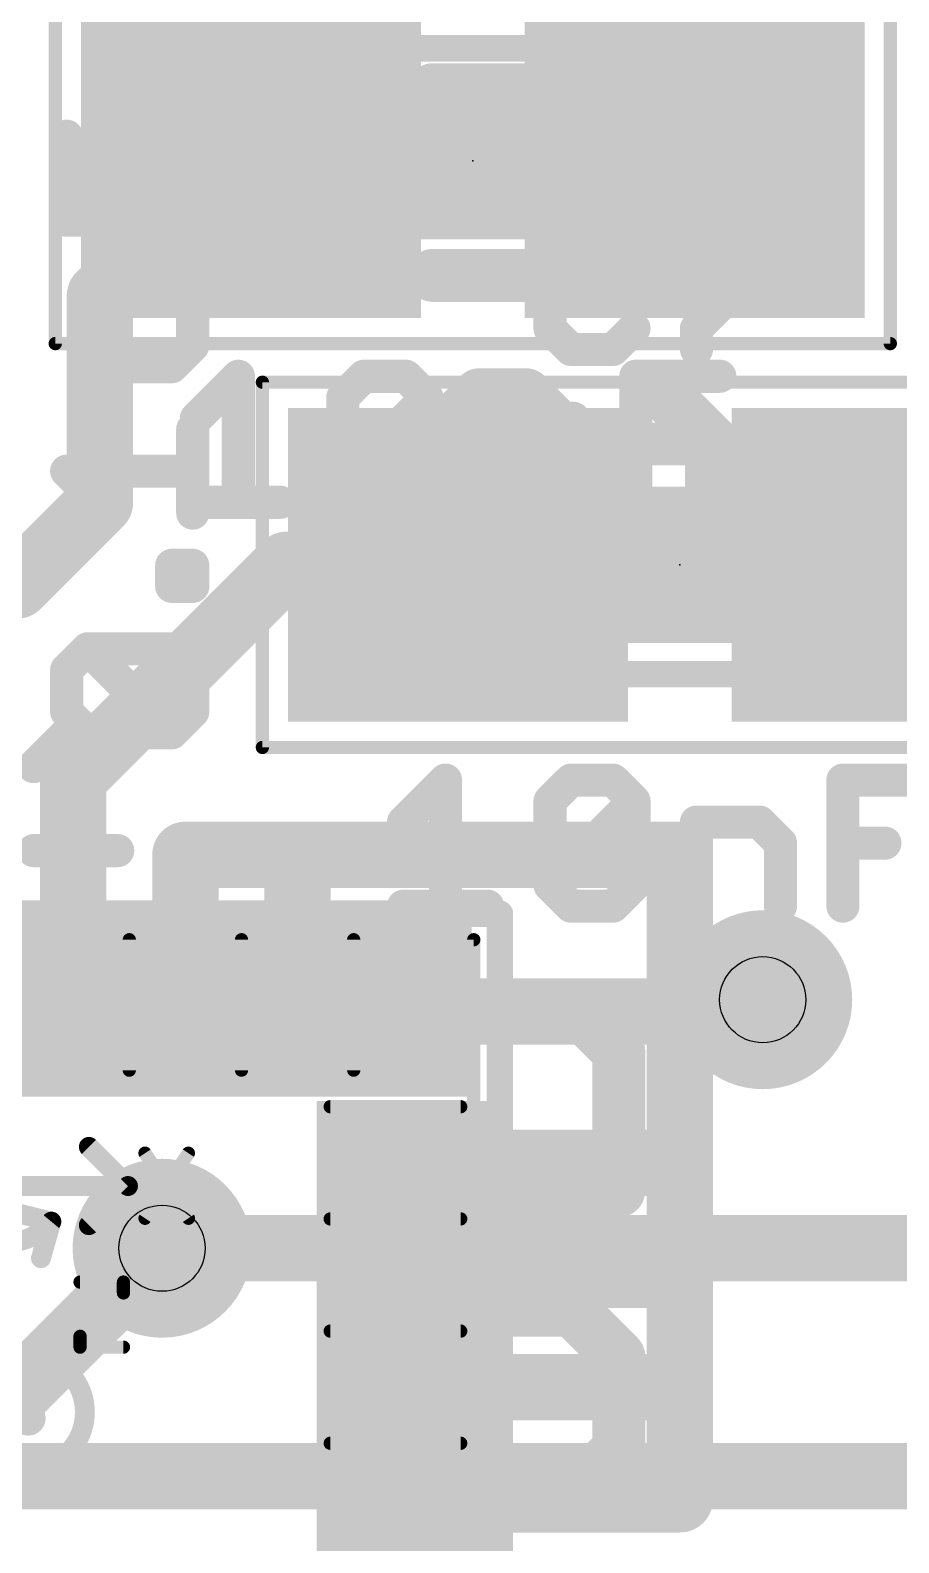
# Model space of a CAD drawing. Extents: x -44 to 63, y -21 to 59.
# Drawn here: x 12.75 to 16.08, y 18.24 to 24.04 of the extents above; entities that cross this region are included whole.
import ezdxf

# ---------------------------------------------------------------- set-up
doc = ezdxf.new("R2010")
doc.units = 0
for name, color, linetype in [('1', 12, 'CONTINUOUS'), ('16', 132, 'CONTINUOUS'), ('18', 110, 'CONTINUOUS'), ('21', 41, 'CONTINUOUS'), ('22', 40, 'CONTINUOUS'), ('23', 53, 'CONTINUOUS'), ('25', 253, 'CONTINUOUS'), ('27', 253, 'CONTINUOUS'), ('29', 253, 'CONTINUOUS'), ('31', 253, 'CONTINUOUS'), ('35', 253, 'CONTINUOUS'), ('39', 12, 'CONTINUOUS'), ('41', 12, 'CONTINUOUS'), ('44', 253, 'CONTINUOUS'), ('51', 53, 'CONTINUOUS')]:
    doc.layers.add(name, color=color, linetype=linetype)

# ---------------------------------------------------------------- blocks, each defined once
blk = doc.blocks.new('RECT')
blk.add_solid([(-0.5, -0.5), (0.5, -0.5), (-0.5, 0.5), (0.5, 0.5)])
blk = doc.blocks.new('ROUNDV')
at = {"const_width": 0.5}
blk.add_lwpolyline([(0, -0.25, 1), (0, 0.25, 1), (0, -0.25)], format="xyb", dxfattribs=at)

msp = doc.modelspace()

# ---------------------------------------------------------------- linework, layer by layer
at = {"layer": '1'}
for points, const_width in [([(13.1763, 24.4475), (13.1763, 23.8125)], 0.4064), ([(13.1763, 23.8125), (13.4541, 23.5347)], 0.4064), ([(13.4541, 23.5347), (13.5963, 23.5347)], 0.4064), ([(13.5334, 23.5347), (13.0175, 23.0188)], 0.254), ([(13.5963, 23.5347), (13.5334, 23.5347)], 0.254), ([(13.0175, 23.0188), (13.0175, 22.225)], 0.254), ([(13.0175, 22.225), (12.7, 21.9075)], 0.254), ([(13.7319, 21.9869), (12.915, 21.17)], 0.254), ([(14.39, 21.9869), (13.7319, 21.9869)], 0.254), ([(12.7, 21.9075), (12.12, 21.9075)], 0.254), ([(12.915, 21.17), (12.915, 20.275)], 0.254), ([(13.775, 20.8756), (13.345, 20.8756)], 0.254), ([(13.345, 20.275), (13.345, 20.8756)], 0.254), ([(13.775, 20.275), (13.775, 20.8756)], 0.254), ([(13.775, 20.8756), (15.24, 20.8756)], 0.254), ([(15.24, 20.8756), (15.24, 20.275)], 0.254), ([(14.205, 20.275), (15.24, 20.275)], 0.254), ([(15.24, 20.275), (15.24, 19.695)], 0.254), ([(14.175, 19.695), (15.24, 19.695)], 0.254), ([(15.24, 19.695), (15.24, 19.265)], 0.254), ([(12.6206, 18.7325), (13.2556, 19.3675)], 0.254), ([(14.175, 19.265), (15.24, 19.265)], 0.254), ([(15.24, 19.265), (15.24, 18.835)], 0.254), ([(14.175, 18.835), (15.24, 18.835)], 0.254), ([(15.24, 18.405), (15.24, 18.835)], 0.254), ([(14.175, 18.405), (15.24, 18.405)], 0.254)]:
    msp.add_lwpolyline(points, dxfattribs=dict(at, const_width=const_width))
for points, const_width in [([(13.2481, 23.8843, 1), (13.1044, 23.7407)], 0.2032), ([(13.0747, 23.8125, 1), (13.2779, 23.8125)], 0.2032), ([(13.4541, 23.6363, 1), (13.4541, 23.4331)], 0.2032), ([(13.5963, 23.4331, 1), (13.5963, 23.6363)], 0.2032), ([(13.3822, 23.4628, 1), (13.5259, 23.6065)], 0.2032), ([(13.5334, 23.5982, 1), (13.5334, 23.4712)], 0.127), ([(13.5783, 23.4898, 1), (13.4885, 23.5796)], 0.127), ([(13.5963, 23.4712, 1), (13.5963, 23.5982)], 0.127), ([(13.081, 23.0188, 1), (12.954, 23.0188)], 0.127), ([(12.9726, 23.0637, 1), (13.0624, 22.9738)], 0.127), ([(13.0624, 22.1801, 1), (12.9726, 22.2699)], 0.127), ([(12.954, 22.225, 1), (13.081, 22.225)], 0.127), ([(13.7319, 22.0504, 1), (13.7319, 21.9234)], 0.127), ([(13.7768, 21.942, 1), (13.687, 22.0318)], 0.127), ([(14.39, 21.9234, 1), (14.39, 22.0504)], 0.127), ([(12.7, 21.844, 1), (12.7, 21.971)], 0.127), ([(12.6551, 21.9524, 1), (12.7449, 21.8626)], 0.127), ([(12.9785, 21.17, 1), (12.8515, 21.17)], 0.127), ([(12.8701, 21.2149, 1), (12.9599, 21.1251)], 0.127), ([(13.345, 20.9391, 1), (13.345, 20.8121)], 0.127), ([(13.4085, 20.8756, 1), (13.2815, 20.8756)], 0.127), ([(13.8385, 20.8756, 1), (13.7115, 20.8756)], 0.127), ([(13.775, 20.9391, 1), (13.775, 20.8121)], 0.127), ([(13.775, 20.8121, 1), (13.775, 20.9391)], 0.127), ([(15.3035, 20.8756, 1), (15.1765, 20.8756)], 0.127), ([(15.24, 20.8121, 1), (15.24, 20.9391)], 0.127), ([(14.205, 20.3385, 1), (14.205, 20.2115)], 0.127), ([(15.3035, 20.275, 1), (15.1765, 20.275)], 0.127), ([(15.24, 20.2115, 1), (15.24, 20.3385)], 0.127), ([(12.8515, 20.275, 1), (12.9785, 20.275)], 0.127), ([(13.2815, 20.275, 1), (13.4085, 20.275)], 0.127), ([(13.7115, 20.275, 1), (13.8385, 20.275)], 0.127), ([(15.1765, 20.275, 1), (15.3035, 20.275)], 0.127), ([(14.175, 19.7585, 1), (14.175, 19.6315)], 0.127), ([(15.3035, 19.695, 1), (15.1765, 19.695)], 0.127), ([(15.24, 19.6315, 1), (15.24, 19.7585)], 0.127), ([(15.1765, 19.695, 1), (15.3035, 19.695)], 0.127), ([(13.3005, 19.3226, 1), (13.2107, 19.4124)], 0.127), ([(14.175, 19.3285, 1), (14.175, 19.2015)], 0.127), ([(15.3035, 19.265, 1), (15.1765, 19.265)], 0.127), ([(15.24, 19.2015, 1), (15.24, 19.3285)], 0.127), ([(15.1765, 19.265, 1), (15.3035, 19.265)], 0.127), ([(14.175, 18.8985, 1), (14.175, 18.7715)], 0.127), ([(15.3035, 18.835, 1), (15.1765, 18.835)], 0.127), ([(15.24, 18.7715, 1), (15.24, 18.8985)], 0.127), ([(15.1765, 18.835, 1), (15.3035, 18.835)], 0.127), ([(14.175, 18.4685, 1), (14.175, 18.3415)], 0.127), ([(15.24, 18.3415, 1), (15.24, 18.4685)], 0.127), ([(15.1765, 18.405, 1), (15.3035, 18.405)], 0.127)]:
    msp.add_lwpolyline(points, format="xyb", dxfattribs=dict(at, const_width=const_width))
at = {"layer": '16', "const_width": 0.254}
for points in [[(19.05, 21.3519), (16.1925, 18.4944)], [(13.2556, 19.3675), (16.2719, 19.3675)], [(12.6206, 18.4944), (16.1925, 18.4944)]]:
    msp.add_lwpolyline(points, dxfattribs=at)
at = {"layer": '16', "const_width": 0.127}
for points in [[(13.2556, 19.431, 1), (13.2556, 19.304)], [(16.1476, 18.5393, 1), (16.2374, 18.4495)]]:
    msp.add_lwpolyline(points, format="xyb", dxfattribs=at)
at = {"layer": '21', "const_width": 0.1016}
for points in [[(10.85, 20.65), (14.55, 20.65)], [(14.55, 20.65), (14.55, 17.45)]]:
    msp.add_lwpolyline(points, dxfattribs=at)
at = {"layer": '21', "const_width": 0.0508}
for points in [[(14.5754, 20.65, 1), (14.5246, 20.65)], [(14.55, 20.6246, 1), (14.55, 20.6754)]]:
    msp.add_lwpolyline(points, format="xyb", dxfattribs=at)
at = {"layer": '22', "const_width": 0.2032}
for points in [[(14.8277, 23.808), (14.2939, 23.808)], [(15.0057, 23.6301), (14.8277, 23.808)], [(15.0057, 23.2742), (15.0057, 23.6301)], [(14.8277, 23.0962), (15.0057, 23.2742)], [(15.3616, 23.0962), (14.2939, 23.0962)], [(14.4718, 22.6386), (14.2939, 22.4607)], [(14.6498, 22.6386), (14.4718, 22.6386)], [(14.8277, 22.4607), (14.6498, 22.6386)], [(15.1836, 22.6386), (15.3616, 22.4607)], [(14.2939, 22.4607), (14.2939, 22.1048)], [(14.8277, 22.1048), (14.8277, 22.4607)], [(15.3616, 22.4607), (15.3616, 22.1048)], [(14.2939, 22.1048), (14.4718, 21.9268)], [(15.0057, 21.9268), (14.8277, 22.1048)], [(15.3616, 22.1048), (15.1836, 21.9268)], [(15.1836, 21.9268), (15.0057, 21.9268)], [(14.8277, 20.2999), (14.2939, 20.2999)], [(15.0057, 20.1219), (14.8277, 20.2999)], [(15.0057, 19.588), (15.0057, 20.1219)], [(14.2939, 19.588), (15.0057, 19.588)], [(14.2939, 18.9525), (14.4718, 19.1305)], [(14.4718, 19.1305), (14.8277, 19.1305)], [(14.8277, 19.1305), (15.0057, 18.9525)], [(14.2939, 18.5966), (14.2939, 18.9525)], [(15.0057, 18.9525), (15.0057, 18.5966)], [(14.4718, 18.4186), (14.2939, 18.5966)], [(15.0057, 18.5966), (14.8277, 18.4186)], [(14.8277, 18.4186), (14.4718, 18.4186)]]:
    msp.add_lwpolyline(points, dxfattribs=at)
at = {"layer": '22', "const_width": 0.1016}
for points in [[(14.2939, 23.8588, 1), (14.2939, 23.7572)], [(14.8636, 23.844, 1), (14.7918, 23.7721)], [(14.8277, 23.7572, 1), (14.8277, 23.8588)], [(15.0565, 23.6301, 1), (14.9549, 23.6301)], [(14.9697, 23.5942, 1), (15.0416, 23.666)], [(15.0416, 23.2383, 1), (14.9697, 23.3101)], [(14.9549, 23.2742, 1), (15.0565, 23.2742)], [(14.2939, 23.147, 1), (14.2939, 23.0454)], [(15.3616, 23.0454, 1), (15.3616, 23.147)], [(14.7918, 23.1322, 1), (14.8636, 23.0603)], [(14.4718, 22.6894, 1), (14.4718, 22.5878)], [(14.5077, 22.6027, 1), (14.4359, 22.6746)], [(14.6857, 22.6746, 1), (14.6138, 22.6027)], [(14.6498, 22.5878, 1), (14.6498, 22.6894)], [(15.2195, 22.6746, 1), (15.1477, 22.6027)], [(14.3447, 22.4607, 1), (14.2431, 22.4607)], [(14.8785, 22.4607, 1), (14.7769, 22.4607)], [(15.4124, 22.4607, 1), (15.3108, 22.4607)], [(14.2579, 22.4966, 1), (14.3298, 22.4248)], [(14.7918, 22.4248, 1), (14.8636, 22.4966)], [(15.3256, 22.4248, 1), (15.3975, 22.4966)], [(14.3298, 22.1407, 1), (14.2579, 22.0689)], [(14.8636, 22.1407, 1), (14.7918, 22.0689)], [(15.3975, 22.0689, 1), (15.3256, 22.1407)], [(14.2431, 22.1048, 1), (14.3447, 22.1048)], [(14.7769, 22.1048, 1), (14.8785, 22.1048)], [(15.3108, 22.1048, 1), (15.4124, 22.1048)], [(14.4359, 21.8909, 1), (14.5077, 21.9628)], [(15.0057, 21.9776, 1), (15.0057, 21.876)], [(14.9697, 21.8909, 1), (15.0416, 21.9628)], [(15.1477, 21.9628, 1), (15.2195, 21.8909)], [(15.1836, 21.876, 1), (15.1836, 21.9776)], [(14.2939, 20.3507, 1), (14.2939, 20.2491)], [(14.8636, 20.3358, 1), (14.7918, 20.2639)], [(14.8277, 20.2491, 1), (14.8277, 20.3507)], [(15.0565, 20.1219, 1), (14.9549, 20.1219)], [(14.9697, 20.086, 1), (15.0416, 20.1578)], [(14.2939, 19.6388, 1), (14.2939, 19.5372)], [(15.0057, 19.5372, 1), (15.0057, 19.6388)], [(14.9549, 19.588, 1), (15.0565, 19.588)], [(14.4718, 19.1813, 1), (14.4718, 19.0797)], [(14.5077, 19.0945, 1), (14.4359, 19.1664)], [(14.8636, 19.1664, 1), (14.7918, 19.0945)], [(14.8277, 19.0797, 1), (14.8277, 19.1813)], [(14.2579, 18.9884, 1), (14.3298, 18.9166)], [(14.3447, 18.9525, 1), (14.2431, 18.9525)], [(15.0565, 18.9525, 1), (14.9549, 18.9525)], [(14.9697, 18.9166, 1), (15.0416, 18.9884)], [(14.3298, 18.6325, 1), (14.2579, 18.5607)], [(15.0416, 18.5607, 1), (14.9697, 18.6325)], [(14.2431, 18.5966, 1), (14.3447, 18.5966)], [(14.9549, 18.5966, 1), (15.0565, 18.5966)], [(14.4718, 18.4694, 1), (14.4718, 18.3679)], [(14.4359, 18.3827, 1), (14.5077, 18.4546)], [(14.7918, 18.4546, 1), (14.8636, 18.3827)], [(14.8277, 18.3679, 1), (14.8277, 18.4694)]]:
    msp.add_lwpolyline(points, format="xyb", dxfattribs=at)
at = {"layer": '23'}
for p in [(14.4463, 23.5347), (15.24, 21.9869)]:
    msp.add_point(p, dxfattribs=at)
at = {"layer": '25', "const_width": 0.127}
for points in [[(14.8227, 23.2954), (14.7422, 23.2149)], [(14.9837, 23.2954), (14.8227, 23.2954)], [(15.0642, 23.2149), (14.9837, 23.2954)], [(15.3035, 23.2954), (15.6255, 23.2954)], [(15.6255, 23.2954), (15.6255, 23.2149)], [(14.7422, 23.2149), (14.7422, 22.8929)], [(15.6255, 23.2149), (15.3035, 22.8929)], [(14.7422, 22.8929), (14.8227, 22.8124)], [(14.9837, 22.8124), (15.0642, 22.8929)], [(15.3035, 22.8929), (15.3035, 22.8124)], [(14.8227, 22.8124), (14.9837, 22.8124)], [(12.7635, 21.2135), (12.9245, 21.3745)], [(12.9245, 21.3745), (12.9245, 20.8915)], [(12.7635, 20.8915), (13.0855, 20.8915)]]:
    msp.add_lwpolyline(points, dxfattribs=at)
at = {"layer": '25', "const_width": 0.0635}
for points in [[(14.8227, 23.3271, 1), (14.8227, 23.2636)], [(14.8451, 23.2729, 1), (14.8002, 23.3178)], [(15.0061, 23.3178, 1), (14.9612, 23.2729)], [(14.9837, 23.2636, 1), (14.9837, 23.3271)], [(15.3035, 23.3271, 1), (15.3035, 23.2636)], [(15.6573, 23.2954, 1), (15.5938, 23.2954)], [(15.6255, 23.2636, 1), (15.6255, 23.3271)], [(14.7739, 23.2149, 1), (14.7104, 23.2149)], [(14.7197, 23.2373, 1), (14.7646, 23.1924)], [(15.0417, 23.1924, 1), (15.0866, 23.2373)], [(15.5938, 23.2149, 1), (15.6573, 23.2149)], [(15.648, 23.1924, 1), (15.6031, 23.2373)], [(14.7646, 22.9153, 1), (14.7197, 22.8704)], [(15.0866, 22.8704, 1), (15.0417, 22.9153)], [(15.3353, 22.8929, 1), (15.2718, 22.8929)], [(14.7104, 22.8929, 1), (14.7739, 22.8929)], [(15.281, 22.9153, 1), (15.326, 22.8704)], [(14.8227, 22.8441, 1), (14.8227, 22.7806)], [(14.8002, 22.7899, 1), (14.8451, 22.8348)], [(14.9612, 22.8348, 1), (15.0061, 22.7899)], [(14.9837, 22.7806, 1), (14.9837, 22.8441)], [(15.2718, 22.8124, 1), (15.3353, 22.8124)], [(12.9563, 21.3745, 1), (12.8928, 21.3745)], [(12.947, 21.3521, 1), (12.9021, 21.397)], [(12.741, 21.236, 1), (12.786, 21.1911)], [(12.7635, 20.9232, 1), (12.7635, 20.8598)], [(13.0855, 20.8598, 1), (13.0855, 20.9232)], [(12.8928, 20.8915, 1), (12.9563, 20.8915)]]:
    msp.add_lwpolyline(points, format="xyb", dxfattribs=at)
at = {"layer": '27', "const_width": 0.0635}
for points in [[(12.9218, 23.6296, 1), (12.8583, 23.6296)], [(13.1633, 23.4686, 1), (13.0998, 23.4686)], [(12.8901, 23.3394, 1), (12.8901, 23.2759)], [(13.3731, 23.2759, 1), (13.3731, 23.3394)], [(12.8583, 23.3076, 1), (12.9218, 23.3076)], [(13.0998, 23.3076, 1), (13.1633, 23.3076)], [(13.0511, 23.1001, 1), (13.0511, 23.0366)], [(13.4049, 23.0683, 1), (13.3414, 23.0683)], [(13.3731, 23.0366, 1), (13.3731, 23.1001)], [(13.3414, 22.8268, 1), (13.4049, 22.8268)], [(13.3956, 22.8044, 1), (13.3506, 22.8493)], [(13.0511, 22.7781, 1), (13.0511, 22.7146)], [(13.2701, 22.7688, 1), (13.3151, 22.7239)], [(13.2926, 22.7146, 1), (13.2926, 22.7781)], [(13.5799, 22.7096, 1), (13.5164, 22.7096)], [(13.5706, 22.6871, 1), (13.5257, 22.7321)], [(14.0289, 22.7414, 1), (14.0289, 22.6779)], [(14.0514, 22.6871, 1), (14.0065, 22.7321)], [(14.2124, 22.7321, 1), (14.1675, 22.6871)], [(14.1899, 22.6779, 1), (14.1899, 22.7414)], [(15.1028, 22.7096, 1), (15.0393, 22.7096)], [(15.0711, 22.7414, 1), (15.0711, 22.6779)], [(15.3931, 22.6779, 1), (15.3931, 22.7414)], [(13.9802, 22.6291, 1), (13.9167, 22.6291)], [(13.926, 22.6515, 1), (13.9709, 22.6066)], [(14.3022, 22.6291, 1), (14.2387, 22.6291)], [(14.2929, 22.6066, 1), (14.248, 22.6515)], [(14.248, 22.6066, 1), (14.2929, 22.6515)], [(14.5415, 22.5486, 1), (14.478, 22.5486)], [(14.8635, 22.5486, 1), (14.8, 22.5486)], [(13.4049, 22.507, 1), (13.3414, 22.507)], [(13.3647, 22.571, 1), (13.4096, 22.5261)], [(15.0711, 22.4998, 1), (15.0711, 22.4363)], [(15.2321, 22.4363, 1), (15.2321, 22.4998)], [(12.9125, 22.3685, 1), (12.8676, 22.3236)], [(12.8901, 22.3778, 1), (12.8901, 22.3143)], [(13.3731, 22.3143, 1), (13.3731, 22.3778)], [(13.9709, 22.3295, 1), (13.926, 22.2846)], [(13.926, 22.3295, 1), (13.9709, 22.2846)], [(13.9167, 22.3071, 1), (13.9802, 22.3071)], [(14.2387, 22.3071, 1), (14.3022, 22.3071)], [(14.2929, 22.2846, 1), (14.248, 22.3295)], [(14.5322, 22.3295, 1), (14.4873, 22.2846)], [(14.478, 22.3071, 1), (14.5415, 22.3071)], [(13.3871, 22.2583, 1), (13.3871, 22.1948)], [(13.7091, 22.1948, 1), (13.7091, 22.2583)], [(14.0289, 22.2583, 1), (14.0289, 22.1948)], [(14.0065, 22.2041, 1), (14.0514, 22.249)], [(14.1675, 22.249, 1), (14.2124, 22.2041)], [(14.1899, 22.1948, 1), (14.1899, 22.2583)], [(14.5902, 22.2583, 1), (14.5902, 22.1948)], [(14.5678, 22.2041, 1), (14.6127, 22.249)], [(14.8318, 22.1948, 1), (14.8318, 22.2583)], [(13.0286, 22.1626, 1), (13.0735, 22.2075)], [(13.3414, 22.185, 1), (13.4049, 22.185)], [(13.5164, 22.2266, 1), (13.5799, 22.2266)], [(14.8, 22.2266, 1), (14.8635, 22.2266)], [(15.0393, 22.2266, 1), (15.1028, 22.2266)], [(13.3244, 21.9849, 1), (13.2608, 21.9849)], [(13.2926, 22.0166, 1), (13.2926, 21.9531)], [(13.4049, 21.9849, 1), (13.3414, 21.9849)], [(13.3731, 21.9531, 1), (13.3731, 22.0166)], [(13.2608, 21.9044, 1), (13.3244, 21.9044)], [(13.2926, 21.9361, 1), (13.2926, 21.8726)], [(13.3414, 21.9044, 1), (13.4049, 21.9044)], [(13.3731, 21.8726, 1), (13.3731, 21.9361)], [(12.9706, 21.6968, 1), (12.9706, 21.6333)], [(12.993, 21.6875, 1), (12.9481, 21.6426)], [(12.993, 21.6426, 1), (12.9481, 21.6875)], [(13.3151, 21.6875, 1), (13.2701, 21.6426)], [(13.2926, 21.6333, 1), (13.2926, 21.6968)], [(12.9218, 21.5846, 1), (12.8583, 21.5846)], [(12.8676, 21.607, 1), (12.9125, 21.5621)], [(13.4049, 21.5846, 1), (13.3414, 21.5846)], [(13.3506, 21.5621, 1), (13.3956, 21.607)], [(12.8583, 21.4236, 1), (12.9218, 21.4236)], [(12.9125, 21.446, 1), (12.8676, 21.4011)], [(13.3414, 21.4236, 1), (13.4049, 21.4236)], [(13.3956, 21.4011, 1), (13.3506, 21.446)], [(12.9706, 21.3748, 1), (12.9706, 21.3113)], [(12.9481, 21.3206, 1), (12.993, 21.3655)], [(13.2701, 21.3655, 1), (13.3151, 21.3206)], [(13.2701, 21.3206, 1), (13.3151, 21.3655)], [(13.2926, 21.3113, 1), (13.2926, 21.3748)], [(14.3736, 21.1618, 1), (14.3101, 21.1618)], [(14.3643, 21.1393, 1), (14.3194, 21.1842)], [(14.8227, 21.1935, 1), (14.8227, 21.13)], [(14.8451, 21.1393, 1), (14.8002, 21.1842)], [(15.0061, 21.1842, 1), (14.9612, 21.1393)], [(14.9837, 21.13, 1), (14.9837, 21.1935)], [(15.8648, 21.1935, 1), (15.8648, 21.13)], [(15.8966, 21.1618, 1), (15.8331, 21.1618)], [(14.7739, 21.0813, 1), (14.7104, 21.0813)], [(14.7197, 21.1037, 1), (14.7646, 21.0588)], [(15.0959, 21.0813, 1), (15.0324, 21.0813)], [(15.0866, 21.0588, 1), (15.0417, 21.1037)], [(15.0417, 21.0588, 1), (15.0866, 21.1037)], [(14.1584, 21.0232, 1), (14.2033, 20.9783)], [(15.3352, 21.0008, 1), (15.2717, 21.0008)], [(15.3035, 21.0325, 1), (15.3035, 20.969)], [(15.5675, 21.0232, 1), (15.5226, 20.9783)], [(15.545, 20.969, 1), (15.545, 21.0325)], [(15.6573, 20.9203, 1), (15.5938, 20.9203)], [(15.6031, 20.8978, 1), (15.648, 20.9427)], [(15.8648, 20.952, 1), (15.8648, 20.8885)], [(16.0258, 20.8885, 1), (16.0258, 20.952)], [(14.7646, 20.7817, 1), (14.7197, 20.7368)], [(14.7197, 20.7817, 1), (14.7646, 20.7368)], [(15.0866, 20.7368, 1), (15.0417, 20.7817)], [(14.7104, 20.7593, 1), (14.7739, 20.7593)], [(15.0324, 20.7593, 1), (15.0959, 20.7593)], [(14.1809, 20.7105, 1), (14.1809, 20.647)], [(14.3101, 20.6788, 1), (14.3736, 20.6788)], [(14.5029, 20.647, 1), (14.5029, 20.7105)], [(14.8227, 20.7105, 1), (14.8227, 20.647)], [(14.8002, 20.6563, 1), (14.8451, 20.7012)], [(14.9612, 20.7012, 1), (15.0061, 20.6563)], [(14.9837, 20.647, 1), (14.9837, 20.7105)], [(15.2717, 20.6788, 1), (15.3352, 20.6788)], [(15.5938, 20.6788, 1), (15.6573, 20.6788)], [(15.8331, 20.6788, 1), (15.8966, 20.6788)]]:
    msp.add_lwpolyline(points, format="xyb", dxfattribs=at)
at = {"layer": '27', "const_width": 0.127}
for points in [[(12.8901, 23.3076), (12.8901, 23.6296)], [(13.1316, 23.3076), (13.1316, 23.4686)], [(13.3731, 23.3076), (12.8901, 23.3076)], [(13.3731, 23.0683), (13.0511, 23.0683)], [(13.3731, 22.8268), (13.3731, 23.0683)], [(13.2926, 22.7463), (13.3731, 22.8268)], [(13.0511, 22.7463), (13.2926, 22.7463)], [(13.3871, 22.5486), (13.5481, 22.7096)], [(13.5481, 22.7096), (13.5481, 22.2266)], [(13.9484, 22.6291), (14.0289, 22.7096)], [(14.0289, 22.7096), (14.1899, 22.7096)], [(14.1899, 22.7096), (14.2704, 22.6291)], [(15.0711, 22.2266), (15.0711, 22.7096)], [(15.0711, 22.7096), (15.3931, 22.7096)], [(13.9484, 22.3071), (13.9484, 22.6291)], [(13.9484, 22.3071), (14.2704, 22.6291)], [(14.2704, 22.6291), (14.2704, 22.3071)], [(14.5097, 22.5486), (14.5097, 22.3071)], [(14.8318, 22.2266), (14.8318, 22.5486)], [(13.3731, 22.185), (13.3731, 22.507)], [(15.0711, 22.4681), (15.2321, 22.4681)], [(13.0511, 22.185), (12.8901, 22.346)], [(12.8901, 22.346), (13.3731, 22.346)], [(14.0289, 22.2266), (13.9484, 22.3071)], [(14.2704, 22.3071), (14.1899, 22.2266)], [(14.5097, 22.3071), (14.5902, 22.2266)], [(13.3871, 22.2266), (13.7091, 22.2266)], [(14.1899, 22.2266), (14.0289, 22.2266)], [(14.5902, 22.2266), (14.8318, 22.2266)], [(13.2926, 21.9044), (13.2926, 21.9849)], [(13.2926, 21.9849), (13.3731, 21.9849)], [(13.3731, 21.9849), (13.3731, 21.9044)], [(13.3731, 21.9044), (13.2926, 21.9044)], [(12.8901, 21.5846), (12.9706, 21.6651)], [(12.9706, 21.6651), (13.2926, 21.6651)], [(13.2926, 21.3431), (12.9706, 21.6651)], [(13.2926, 21.6651), (13.3731, 21.5846)], [(12.8901, 21.4236), (12.8901, 21.5846)], [(13.3731, 21.5846), (13.3731, 21.4236)], [(12.9706, 21.3431), (12.8901, 21.4236)], [(13.3731, 21.4236), (13.2926, 21.3431)], [(13.2926, 21.3431), (12.9706, 21.3431)], [(14.1809, 21.0008), (14.3419, 21.1618)], [(14.3419, 21.1618), (14.3419, 20.6788)], [(14.7422, 21.0813), (14.8227, 21.1618)], [(14.8227, 21.1618), (14.9837, 21.1618)], [(14.9837, 21.1618), (15.0642, 21.0813)], [(15.8648, 20.6788), (15.8648, 21.1618)], [(15.8648, 21.1618), (16.1868, 21.1618)], [(14.7422, 20.7593), (14.7422, 21.0813)], [(14.7422, 20.7593), (15.0642, 21.0813)], [(15.0642, 21.0813), (15.0642, 20.7593)], [(15.3035, 20.6788), (15.3035, 21.0008)], [(15.3035, 21.0008), (15.545, 21.0008)], [(15.545, 21.0008), (15.6255, 20.9203)], [(15.6255, 20.9203), (15.6255, 20.6788)], [(15.8648, 20.9203), (16.0258, 20.9203)], [(14.8227, 20.6788), (14.7422, 20.7593)], [(15.0642, 20.7593), (14.9837, 20.6788)], [(14.1809, 20.6788), (14.5029, 20.6788)], [(14.9837, 20.6788), (14.8227, 20.6788)]]:
    msp.add_lwpolyline(points, dxfattribs=at)
at = {"layer": '39', "const_width": 0.0508}
for points in [[(12.8463, 22.8347), (12.8463, 24.2347)], [(16.0463, 24.2347), (16.0463, 22.8347)], [(16.0463, 22.8347), (12.8463, 22.8347)], [(13.64, 22.6869), (16.84, 22.6869)], [(13.64, 21.2869), (13.64, 22.6869)], [(16.84, 21.2869), (13.64, 21.2869)]]:
    msp.add_lwpolyline(points, dxfattribs=at)
at = {"layer": '39', "const_width": 0.0254}
for points in [[(12.8463, 22.8474, 1), (12.8463, 22.822)], [(12.8336, 22.8347, 1), (12.859, 22.8347)], [(16.0336, 22.8347, 1), (16.0589, 22.8347)], [(16.0463, 22.822, 1), (16.0463, 22.8474)], [(13.64, 22.6996, 1), (13.64, 22.6742)], [(13.6527, 22.6869, 1), (13.6273, 22.6869)], [(13.64, 21.2996, 1), (13.64, 21.2742)], [(13.6273, 21.2869, 1), (13.6527, 21.2869)]]:
    msp.add_lwpolyline(points, format="xyb", dxfattribs=at)
at = {"layer": '41', "const_width": 0.0508}
for points in [[(13.13, 20.55), (13.13, 20.05)], [(13.56, 20.55), (13.56, 20.05)], [(13.99, 20.55), (13.99, 20.05)], [(14.4, 19.91), (13.9, 19.91)], [(14.4, 19.48), (13.9, 19.48)], [(14.4, 19.05), (13.9, 19.05)], [(14.4, 18.62), (13.9, 18.62)]]:
    msp.add_lwpolyline(points, dxfattribs=at)
at = {"layer": '41', "const_width": 0.0254}
for points in [[(13.1427, 20.55, 1), (13.1173, 20.55)], [(13.5727, 20.55, 1), (13.5473, 20.55)], [(14.0027, 20.55, 1), (13.9773, 20.55)], [(13.1173, 20.05, 1), (13.1427, 20.05)], [(13.5473, 20.05, 1), (13.5727, 20.05)], [(13.9773, 20.05, 1), (14.0027, 20.05)], [(13.9, 19.9227, 1), (13.9, 19.8973)], [(14.4, 19.8973, 1), (14.4, 19.9227)], [(13.9, 19.4927, 1), (13.9, 19.4673)], [(14.4, 19.4673, 1), (14.4, 19.4927)], [(13.9, 19.0627, 1), (13.9, 19.0373)], [(14.4, 19.0373, 1), (14.4, 19.0627)], [(13.9, 18.6327, 1), (13.9, 18.6073)], [(14.4, 18.6073, 1), (14.4, 18.6327)]]:
    msp.add_lwpolyline(points, format="xyb", dxfattribs=at)
at = {"layer": '44'}
for centre in [(15.5575, 20.32), (13.2556, 19.3675)]:
    msp.add_circle(centre, 0.1651, dxfattribs=at)
at = {"layer": '51'}
for points, const_width in [([(14.0903, 23.9667), (14.8023, 23.9667)], 0.1016), ([(14.0903, 23.1157), (14.8023, 23.1157)], 0.1016), ([(14.884, 22.4189), (15.596, 22.4189)], 0.1016), ([(14.884, 21.5679), (15.596, 21.5679)], 0.1016), ([(10.95, 20.55), (14.45, 20.55)], 0.0508), ([(14.45, 20.55), (14.45, 17.55)], 0.0508), ([(13.125, 19.606), (12.975, 19.756)], 0.0762), ([(13.1903, 19.7318), (13.3566, 19.4824)], 0.0508), ([(13.3566, 19.7318), (13.1903, 19.4824)], 0.0508), ([(13.125, 19.606), (12.133, 19.606)], 0.0762), ([(13.125, 19.606), (12.975, 19.456)], 0.0762), ([(12.8314, 19.4694), (12.7114, 19.4994)], 0.0762), ([(12.8314, 19.4694), (12.7914, 19.3294)], 0.0762), ([(12.9413, 19.2378), (13.1076, 19.2378)], 0.0508), ([(13.1076, 19.2378), (13.1076, 19.1962)], 0.0508), ([(13.1076, 19.1962), (12.9413, 19.03)], 0.0508), ([(12.9413, 19.03), (12.9413, 18.9884)], 0.0508), ([(12.9413, 18.9884), (13.1076, 18.9884)], 0.0508)]:
    msp.add_lwpolyline(points, dxfattribs=dict(at, const_width=const_width))
for points, const_width in [([(14.0903, 23.9921, 1), (14.0903, 23.9413)], 0.0508), ([(14.8023, 23.9413, 1), (14.8023, 23.9921)], 0.0508), ([(14.0903, 23.1411, 1), (14.0903, 23.0903)], 0.0508), ([(14.8023, 23.0903, 1), (14.8023, 23.1411)], 0.0508), ([(14.884, 22.4443, 1), (14.884, 22.3935)], 0.0508), ([(15.596, 22.3935, 1), (15.596, 22.4443)], 0.0508), ([(14.884, 21.5933, 1), (14.884, 21.5425)], 0.0508), ([(15.596, 21.5425, 1), (15.596, 21.5933)], 0.0508), ([(14.4627, 20.55, 1), (14.4373, 20.55)], 0.0254), ([(14.45, 20.5373, 1), (14.45, 20.5627)], 0.0254), ([(12.6414, 19.8294, 1.4966), (12.8314, 19.4694)], 0.0762), ([(12.9885, 19.7695, 1), (12.9615, 19.7425)], 0.0381), ([(13.2009, 19.7389, 1), (13.1797, 19.7248)], 0.0254), ([(13.3671, 19.7248, 1), (13.346, 19.7389)], 0.0254), ([(13.1385, 19.5925, 1), (13.1115, 19.6195)], 0.0381), ([(13.1115, 19.5925, 1), (13.1385, 19.6195)], 0.0381), ([(13.125, 19.587, 1), (13.125, 19.6251)], 0.0381), ([(12.8497, 19.4642, 1), (12.8131, 19.4746)], 0.0381), ([(12.8461, 19.4572, 1), (12.8167, 19.4816)], 0.0381), ([(12.8268, 19.4509, 1), (12.836, 19.4879)], 0.0381), ([(12.9615, 19.4695, 1), (12.9885, 19.4425)], 0.0381), ([(13.1797, 19.4894, 1), (13.2009, 19.4754)], 0.0254), ([(13.346, 19.4754, 1), (13.3671, 19.4894)], 0.0254), ([(12.7731, 19.3346, 1), (12.8097, 19.3242)], 0.0381), ([(12.9413, 19.2505, 1), (12.9413, 19.2251)], 0.0254), ([(13.1203, 19.2378, 1), (13.0949, 19.2378)], 0.0254), ([(13.1076, 19.2251, 1), (13.1076, 19.2505)], 0.0254), ([(13.0949, 19.1962, 1), (13.1203, 19.1962)], 0.0254), ([(13.1165, 19.1873, 1), (13.0986, 19.2052)], 0.0254), ([(12.954, 19.03, 1), (12.9286, 19.03)], 0.0254), ([(12.9323, 19.0389, 1), (12.9503, 19.021)], 0.0254), ([(12.76, 18.52, 1.4966), (12.57, 18.88)], 0.0762), ([(12.9413, 19.0011, 1), (12.9413, 18.9757)], 0.0254), ([(12.9286, 18.9884, 1), (12.954, 18.9884)], 0.0254), ([(13.1076, 18.9757, 1), (13.1076, 19.0011)], 0.0254), ([(12.743, 18.6877, 1), (12.743, 18.7443, 1), (12.743, 18.6877)], 0.0762), ([(12.7582, 18.539, 1), (12.7618, 18.501)], 0.0381)]:
    msp.add_lwpolyline(points, format="xyb", dxfattribs=dict(at, const_width=const_width))

# ---------------------------------------------------------------- block references
at = {"layer": '1', "xscale": 1.1}
for p in [(13.5963, 23.5347), (15.2963, 23.5347), (14.39, 21.9869), (16.09, 21.9869)]:
    msp.add_blockref('RECT', p, dxfattribs=at)
at = {"layer": '1', "xscale": 0.45, "yscale": 0.27, "rotation": 90}
for p in [(12.915, 20.275), (13.345, 20.275), (13.775, 20.275), (14.205, 20.275)]:
    msp.add_blockref('RECT', p, dxfattribs=at)
at = {"layer": '1', "xscale": 0.45, "yscale": 0.27}
for p in [(14.175, 19.695), (14.175, 19.265), (14.175, 18.835), (14.175, 18.405)]:
    msp.add_blockref('RECT', p, dxfattribs=at)
at = {"layer": '18', "xscale": 0.6858, "yscale": 0.6858}
for p in [(15.5575, 20.32), (15.5575, 20.32), (13.2556, 19.3675), (13.2556, 19.3675)]:
    msp.add_blockref('ROUNDV', p, dxfattribs=at)
at = {"layer": '29'}
for p, xscale, yscale in [((13.5963, 23.5347), 1.3032, 1.2032), ((15.2963, 23.5347), 1.3032, 1.2032), ((14.39, 21.9869), 1.3032, 1.2032), ((16.09, 21.9869), 1.3032, 1.2032), ((14.175, 19.695), 0.6532, 0.4732), ((14.175, 19.265), 0.6532, 0.4732), ((14.175, 18.835), 0.6532, 0.4732), ((14.175, 18.405), 0.6532, 0.4732)]:
    msp.add_blockref('RECT', p, dxfattribs=dict(at, xscale=xscale, yscale=yscale))
at = {"layer": '29', "xscale": 0.6532, "yscale": 0.4732, "rotation": 90}
for p in [(12.915, 20.275), (13.345, 20.275), (13.775, 20.275), (14.205, 20.275)]:
    msp.add_blockref('RECT', p, dxfattribs=at)
at = {"layer": '31', "xscale": 1.1}
for p in [(13.5963, 23.5347), (15.2963, 23.5347), (14.39, 21.9869), (16.09, 21.9869)]:
    msp.add_blockref('RECT', p, dxfattribs=at)
at = {"layer": '31', "xscale": 0.45, "yscale": 0.27, "rotation": 90}
for p in [(12.915, 20.275), (13.345, 20.275), (13.775, 20.275), (14.205, 20.275)]:
    msp.add_blockref('RECT', p, dxfattribs=at)
at = {"layer": '31', "xscale": 0.45, "yscale": 0.27}
for p in [(14.175, 19.695), (14.175, 19.265), (14.175, 18.835), (14.175, 18.405)]:
    msp.add_blockref('RECT', p, dxfattribs=at)
at = {"layer": '35', "xscale": 0.3998, "yscale": 0.6}
for p in [(14.4463, 23.5347), (15.24, 21.9869)]:
    msp.add_blockref('RECT', p, dxfattribs=at)
at = {"layer": '51'}
for p, xscale, yscale in [((13.8581, 23.5398), 0.5001, 0.95), ((15.0265, 23.5398), 0.5001, 0.95), ((14.6519, 21.992), 0.5001, 0.95), ((15.8203, 21.992), 0.5001, 0.95), ((12.915, 20.275), 0.23, 0.35), ((13.345, 20.275), 0.23, 0.35), ((13.775, 20.275), 0.23, 0.35), ((14.205, 20.275), 0.23, 0.35)]:
    msp.add_blockref('RECT', p, dxfattribs=dict(at, xscale=xscale, yscale=yscale))
at = {"layer": '51', "xscale": 0.35, "yscale": 0.23, "rotation": 180}
for p in [(14.175, 19.695), (14.175, 19.265), (14.175, 18.835), (14.175, 18.405)]:
    msp.add_blockref('RECT', p, dxfattribs=at)

doc.saveas('drawing.dxf')
